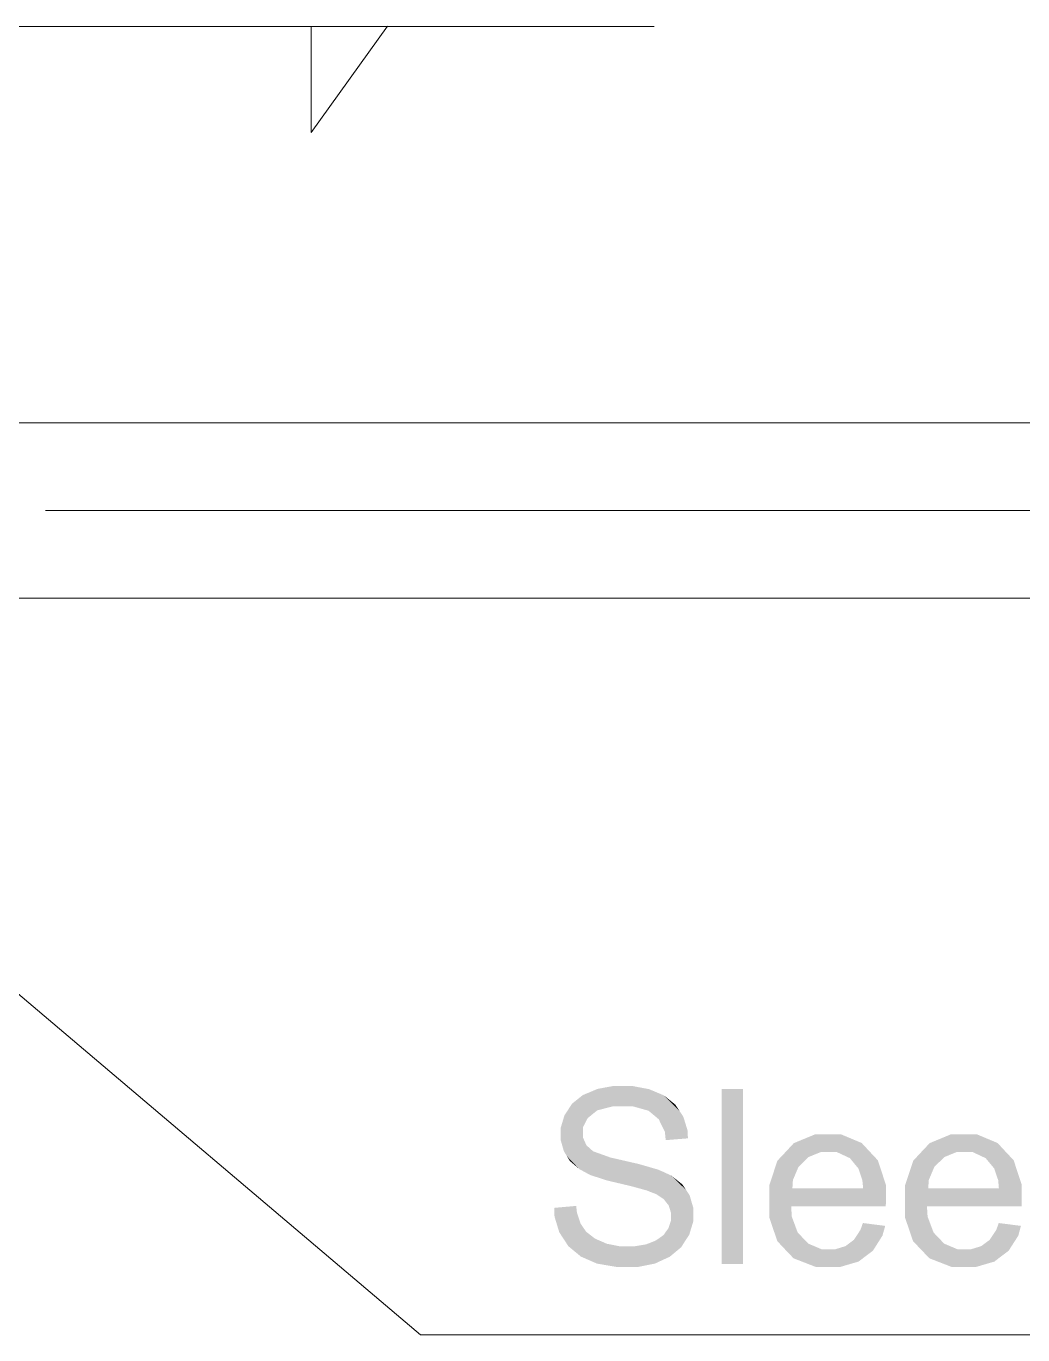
# Model space of a CAD drawing. Header units: millimetres. Extents: x 2 to 579, y 1 to 405.
# Drawn here: x 264.09 to 271.78, y 82.49 to 92.58 of the extents above; entities that cross this region are included whole.
import ezdxf

# ---------------------------------------------------------------- set-up
doc = ezdxf.new("R2010")
doc.units = ezdxf.units.MM
doc.linetypes.add('XKITLINE00', pattern=[0])
doc.layers.add('LinkedObject', color=7, linetype='Continuous', lineweight=0)

# ---------------------------------------------------------------- blocks, each defined once
blk = doc.blocks.new('*A4')
at = {"layer": 'LinkedObject'}
for points in [[(268.493, 84.22), (268.382, 84.338), (268.438, 84.361)], [(268.494, 84.385), (268.611, 84.25), (268.438, 84.361)], [(268.438, 84.361), (268.611, 84.25), (268.493, 84.22)], [(268.618, 84.408), (268.611, 84.25), (268.494, 84.385)], [(268.686, 84.408), (268.611, 84.25), (268.618, 84.408)], [(268.611, 84.25), (268.686, 84.408), (268.692, 84.25)], [(268.686, 84.408), (268.77, 84.25), (268.692, 84.25)], [(268.893, 84.383), (268.686, 84.408), (268.761, 84.408)], [(268.95, 84.359), (268.686, 84.408), (268.893, 84.383)], [(268.888, 84.217), (268.686, 84.408), (268.95, 84.359)], [(268.77, 84.25), (268.686, 84.408), (268.888, 84.217)], [(268.95, 84.359), (268.928, 84.184), (268.888, 84.217)], [(269.007, 84.335), (268.928, 84.184), (268.95, 84.359)], [(269.618, 84.385), (269.452, 83.035), (269.452, 84.385)], [(269.618, 83.035), (269.452, 83.035), (269.618, 84.385)], [(268.298, 84.271), (268.456, 84.19), (268.269, 84.226)], [(268.382, 84.338), (268.456, 84.19), (268.298, 84.271)], [(268.456, 84.19), (268.382, 84.338), (268.493, 84.22)], [(268.928, 84.184), (269.007, 84.335), (268.967, 84.151)], [(268.967, 84.151), (269.007, 84.335), (269.126, 84.217)], [(269.126, 84.217), (269.007, 84.335), (269.095, 84.264)], [(268.269, 84.226), (268.211, 84.035), (268.24, 84.182)], [(268.419, 84.16), (268.211, 84.035), (268.269, 84.226)], [(268.24, 84.182), (268.211, 84.035), (268.211, 84.086)], [(268.382, 84.089), (268.211, 84.035), (268.419, 84.16)], [(268.269, 84.226), (268.456, 84.19), (268.419, 84.16)], [(269.126, 84.217), (269.014, 84.055), (268.967, 84.151)], [(269.157, 84.17), (269.014, 84.055), (269.126, 84.217)], [(269.19, 84.063), (269.014, 84.055), (269.157, 84.17)], [(268.211, 84.035), (268.382, 84.089), (268.382, 84.047)], [(269.192, 84.004), (269.014, 84.055), (269.19, 84.063)], [(269.014, 84.055), (269.192, 84.004), (269.021, 83.99)], [(268.382, 84.011), (268.211, 84.035), (268.382, 84.047)], [(268.211, 84.035), (268.382, 84.011), (268.211, 83.989)], [(268.211, 83.989), (268.382, 84.011), (268.235, 83.905)], [(268.235, 83.905), (268.382, 84.011), (268.258, 83.867)], [(268.258, 83.867), (268.382, 84.011), (268.409, 83.951)], [(270.174, 84.035), (269.946, 83.899), (270.009, 83.967)], [(270.275, 84.035), (269.946, 83.899), (270.174, 84.035)], [(270.219, 83.899), (269.946, 83.899), (270.275, 84.035)], [(270.219, 83.899), (270.275, 84.035), (270.276, 83.899)], [(270.275, 84.035), (270.339, 83.899), (270.276, 83.899)], [(270.533, 83.968), (270.275, 84.035), (270.373, 84.035)], [(270.595, 83.901), (270.275, 84.035), (270.533, 83.968)], [(270.442, 83.851), (270.275, 84.035), (270.595, 83.901)], [(270.339, 83.899), (270.275, 84.035), (270.442, 83.851)], [(271.221, 84.035), (270.993, 83.899), (271.057, 83.967)], [(271.323, 84.035), (270.993, 83.899), (271.221, 84.035)], [(271.267, 83.899), (270.993, 83.899), (271.323, 84.035)], [(271.267, 83.899), (271.323, 84.035), (271.324, 83.899)], [(271.323, 84.035), (271.387, 83.899), (271.324, 83.899)], [(271.581, 83.968), (271.323, 84.035), (271.421, 84.035)], [(271.643, 83.901), (271.323, 84.035), (271.581, 83.968)], [(271.489, 83.851), (271.323, 84.035), (271.643, 83.901)], [(271.387, 83.899), (271.323, 84.035), (271.489, 83.851)], [(268.409, 83.951), (268.354, 83.767), (268.258, 83.867)], [(268.258, 83.867), (268.354, 83.767), (268.282, 83.829)], [(268.435, 83.927), (268.354, 83.767), (268.409, 83.951)], [(268.354, 83.767), (268.435, 83.927), (268.402, 83.741)], [(268.402, 83.741), (268.435, 83.927), (268.461, 83.904)], [(268.402, 83.741), (268.461, 83.904), (268.439, 83.721)], [(268.439, 83.721), (268.461, 83.904), (268.569, 83.679)], [(268.569, 83.679), (268.461, 83.904), (268.595, 83.856)], [(268.569, 83.679), (268.595, 83.856), (268.662, 83.657)], [(268.662, 83.657), (268.595, 83.856), (268.704, 83.831)], [(269.946, 83.899), (269.819, 83.639), (269.882, 83.831)], [(270.045, 83.784), (269.819, 83.639), (269.946, 83.899)], [(269.946, 83.899), (270.084, 83.822), (270.045, 83.784)], [(270.084, 83.822), (269.946, 83.899), (270.123, 83.86)], [(270.123, 83.86), (269.946, 83.899), (270.219, 83.899)], [(270.442, 83.851), (270.595, 83.901), (270.481, 83.803)], [(270.595, 83.901), (270.507, 83.772), (270.481, 83.803)], [(270.507, 83.772), (270.595, 83.901), (270.538, 83.68)], [(270.538, 83.68), (270.595, 83.901), (270.719, 83.647)], [(270.719, 83.647), (270.595, 83.901), (270.657, 83.835)], [(270.993, 83.899), (270.866, 83.639), (270.93, 83.831)], [(271.093, 83.784), (270.866, 83.639), (270.993, 83.899)], [(270.993, 83.899), (271.132, 83.822), (271.093, 83.784)], [(271.132, 83.822), (270.993, 83.899), (271.171, 83.86)], [(271.171, 83.86), (270.993, 83.899), (271.267, 83.899)], [(271.489, 83.851), (271.643, 83.901), (271.529, 83.803)], [(271.643, 83.901), (271.555, 83.772), (271.529, 83.803)], [(271.555, 83.772), (271.643, 83.901), (271.586, 83.68)], [(271.586, 83.68), (271.643, 83.901), (271.767, 83.647)], [(271.767, 83.647), (271.643, 83.901), (271.705, 83.835)], [(268.662, 83.657), (268.704, 83.831), (268.755, 83.635)], [(268.755, 83.635), (268.704, 83.831), (268.813, 83.806)], [(268.755, 83.635), (268.813, 83.806), (268.875, 83.602)], [(268.875, 83.602), (268.813, 83.806), (268.902, 83.591)], [(268.902, 83.591), (268.813, 83.806), (268.945, 83.575)], [(268.962, 83.763), (268.945, 83.575), (268.813, 83.806)], [(269.003, 83.745), (268.945, 83.575), (268.962, 83.763)], [(270.002, 83.682), (269.819, 83.639), (270.045, 83.784)], [(271.05, 83.682), (270.866, 83.639), (271.093, 83.784)], [(268.945, 83.575), (269.003, 83.745), (269.006, 83.535)], [(269.006, 83.535), (269.003, 83.745), (269.062, 83.718)], [(269.006, 83.535), (269.062, 83.718), (269.024, 83.511)], [(269.024, 83.511), (269.062, 83.718), (269.043, 83.488)], [(269.062, 83.718), (269.177, 83.607), (269.043, 83.488)], [(269.177, 83.607), (269.062, 83.718), (269.149, 83.649)], [(269.819, 83.639), (270.002, 83.682), (269.998, 83.618)], [(270.538, 83.68), (270.719, 83.647), (270.544, 83.618)], [(270.866, 83.639), (271.05, 83.682), (271.046, 83.618)], [(271.586, 83.68), (271.767, 83.647), (271.591, 83.618)], [(269.043, 83.488), (269.177, 83.607), (269.061, 83.432)], [(269.061, 83.432), (269.177, 83.607), (269.205, 83.566)], [(269.061, 83.432), (269.205, 83.566), (269.061, 83.401)], [(269.061, 83.401), (269.205, 83.566), (269.061, 83.369)], [(269.205, 83.566), (269.233, 83.416), (269.061, 83.369)], [(269.233, 83.416), (269.205, 83.566), (269.233, 83.47)], [(269.998, 83.618), (269.819, 83.516), (269.819, 83.639)], [(269.998, 83.618), (270.719, 83.526), (269.819, 83.516)], [(270.544, 83.618), (270.719, 83.526), (269.998, 83.618)], [(270.719, 83.526), (270.544, 83.618), (270.719, 83.647)], [(271.046, 83.618), (270.866, 83.516), (270.866, 83.639)], [(271.046, 83.618), (271.767, 83.526), (270.866, 83.516)], [(271.591, 83.618), (271.767, 83.526), (271.046, 83.618)], [(271.767, 83.526), (271.591, 83.618), (271.767, 83.647)], [(268.336, 83.432), (268.161, 83.468), (268.33, 83.483)], [(268.161, 83.468), (268.235, 83.226), (268.163, 83.4)], [(268.336, 83.432), (268.235, 83.226), (268.161, 83.468)], [(270.719, 83.518), (269.819, 83.516), (270.719, 83.526)], [(270.719, 83.496), (269.819, 83.516), (270.719, 83.518)], [(269.819, 83.516), (269.944, 83.145), (269.819, 83.396)], [(269.993, 83.401), (269.944, 83.145), (269.819, 83.516)], [(269.993, 83.401), (269.819, 83.516), (269.989, 83.481)], [(270.718, 83.481), (269.819, 83.516), (270.719, 83.496)], [(269.989, 83.481), (269.819, 83.516), (270.718, 83.481)], [(271.767, 83.518), (270.866, 83.516), (271.767, 83.526)], [(271.766, 83.496), (270.866, 83.516), (271.767, 83.518)], [(270.866, 83.516), (270.992, 83.145), (270.866, 83.396)], [(271.041, 83.401), (270.992, 83.145), (270.866, 83.516)], [(271.041, 83.401), (270.866, 83.516), (271.036, 83.481)], [(271.766, 83.481), (270.866, 83.516), (271.766, 83.496)], [(271.036, 83.481), (270.866, 83.516), (271.766, 83.481)], [(268.163, 83.4), (268.235, 83.226), (268.2, 83.279)], [(268.363, 83.349), (268.235, 83.226), (268.336, 83.432)], [(268.235, 83.226), (268.363, 83.349), (268.27, 83.172)], [(268.27, 83.172), (268.363, 83.349), (268.367, 83.092)], [(268.385, 83.316), (268.367, 83.092), (268.363, 83.349)], [(269.042, 83.311), (269.233, 83.416), (269.202, 83.26)], [(269.061, 83.369), (269.233, 83.416), (269.042, 83.311)], [(269.202, 83.26), (269.233, 83.416), (269.233, 83.362)], [(269.819, 83.396), (269.944, 83.145), (269.882, 83.211)], [(270.039, 83.278), (269.944, 83.145), (269.993, 83.401)], [(270.714, 83.329), (270.523, 83.298), (270.542, 83.351)], [(270.866, 83.396), (270.992, 83.145), (270.929, 83.211)], [(271.087, 83.278), (270.992, 83.145), (271.041, 83.401)], [(271.761, 83.329), (271.571, 83.298), (271.59, 83.351)], [(268.407, 83.284), (268.367, 83.092), (268.385, 83.316)], [(268.407, 83.284), (268.429, 83.065), (268.367, 83.092)], [(268.475, 83.231), (268.429, 83.065), (268.407, 83.284)], [(269.004, 83.258), (269.171, 83.213), (268.946, 83.217)], [(269.023, 83.285), (269.202, 83.26), (269.004, 83.258)], [(269.171, 83.213), (269.004, 83.258), (269.202, 83.26)], [(269.042, 83.311), (269.202, 83.26), (269.023, 83.285)], [(269.944, 83.145), (270.039, 83.278), (270.007, 83.079)], [(270.08, 83.235), (270.007, 83.079), (270.039, 83.278)], [(270.472, 83.221), (270.714, 83.329), (270.619, 83.137)], [(270.523, 83.298), (270.714, 83.329), (270.472, 83.221)], [(270.619, 83.137), (270.714, 83.329), (270.693, 83.254)], [(270.992, 83.145), (271.087, 83.278), (271.055, 83.079)], [(271.128, 83.235), (271.055, 83.079), (271.087, 83.278)], [(271.52, 83.221), (271.761, 83.329), (271.666, 83.137)], [(271.571, 83.298), (271.761, 83.329), (271.52, 83.221)], [(271.666, 83.137), (271.761, 83.329), (271.741, 83.254)], [(268.429, 83.065), (268.475, 83.231), (268.491, 83.038)], [(268.521, 83.211), (268.491, 83.038), (268.475, 83.231)], [(268.567, 83.191), (268.491, 83.038), (268.521, 83.211)], [(268.567, 83.191), (268.644, 83.012), (268.491, 83.038)], [(268.67, 83.171), (268.644, 83.012), (268.567, 83.191)], [(268.67, 83.171), (268.735, 83.012), (268.644, 83.012)], [(268.727, 83.171), (268.735, 83.012), (268.67, 83.171)], [(268.727, 83.171), (268.807, 83.012), (268.735, 83.012)], [(268.778, 83.171), (268.807, 83.012), (268.727, 83.171)], [(268.868, 83.186), (268.995, 83.065), (268.778, 83.171)], [(268.778, 83.171), (268.995, 83.065), (268.807, 83.012)], [(268.907, 83.201), (269.141, 83.165), (268.868, 83.186)], [(269.052, 83.091), (268.868, 83.186), (269.141, 83.165)], [(268.995, 83.065), (268.868, 83.186), (269.052, 83.091)], [(268.946, 83.217), (269.141, 83.165), (268.907, 83.201)], [(268.946, 83.217), (269.171, 83.213), (269.141, 83.165)], [(270.121, 83.192), (270.007, 83.079), (270.08, 83.235)], [(270.121, 83.192), (270.284, 83.013), (270.007, 83.079)], [(270.223, 83.149), (270.284, 83.013), (270.121, 83.192)], [(270.284, 83.149), (270.284, 83.013), (270.223, 83.149)], [(270.33, 83.149), (270.564, 83.096), (270.284, 83.013)], [(270.33, 83.149), (270.284, 83.013), (270.284, 83.149)], [(270.408, 83.173), (270.564, 83.096), (270.33, 83.149)], [(270.44, 83.197), (270.619, 83.137), (270.408, 83.173)], [(270.564, 83.096), (270.408, 83.173), (270.619, 83.137)], [(270.472, 83.221), (270.619, 83.137), (270.44, 83.197)], [(271.169, 83.192), (271.055, 83.079), (271.128, 83.235)], [(271.169, 83.192), (271.332, 83.013), (271.055, 83.079)], [(271.271, 83.149), (271.332, 83.013), (271.169, 83.192)], [(271.332, 83.149), (271.332, 83.013), (271.271, 83.149)], [(271.377, 83.149), (271.611, 83.096), (271.332, 83.013)], [(271.377, 83.149), (271.332, 83.013), (271.332, 83.149)], [(271.455, 83.173), (271.611, 83.096), (271.377, 83.149)], [(271.487, 83.197), (271.666, 83.137), (271.455, 83.173)], [(271.611, 83.096), (271.455, 83.173), (271.666, 83.137)], [(271.52, 83.221), (271.666, 83.137), (271.487, 83.197)], [(268.807, 83.012), (268.995, 83.065), (268.937, 83.038)], [(270.007, 83.079), (270.284, 83.013), (270.177, 83.013)], [(270.284, 83.013), (270.564, 83.096), (270.369, 83.013)], [(270.369, 83.013), (270.564, 83.096), (270.509, 83.054)], [(271.055, 83.079), (271.332, 83.013), (271.225, 83.013)], [(271.332, 83.013), (271.611, 83.096), (271.417, 83.013)], [(271.417, 83.013), (271.611, 83.096), (271.557, 83.054)]]:
    blk.add_hatch(color=7, dxfattribs=at).paths.add_polyline_path(points, flags=17)
at = {"layer": 'LinkedObject', "color": 6, "linetype": 'XKITLINE00', "lineweight": 0}
for p, q in [((263.936, 92.578), (268.931, 92.578)), ((264.235, 88.845), (277.409, 88.845))]:
    blk.add_line(p, q, dxfattribs=at)
at = {"layer": 'LinkedObject', "color": 4, "linetype": 'XKITLINE00', "lineweight": 0}
for q in [(266.875, 92.579), (266.285, 92.579)]:
    blk.add_line((266.285, 91.759), q, dxfattribs=at)
at = {"layer": 'LinkedObject', "color": 7, "linetype": 'XKITLINE00', "lineweight": 0}
for p, q in [((245.942, 89.52), (275.076, 89.52)), ((275.076, 88.17), (245.942, 88.17))]:
    blk.add_line(p, q, dxfattribs=at)
at = {"layer": 'LinkedObject', "color": 1, "linetype": 'XKITLINE00', "lineweight": 0}
for p, q in [((262.024, 86.814), (267.129, 82.489)), ((267.129, 82.489), (277.604, 82.489))]:
    blk.add_line(p, q, dxfattribs=at)

msp = doc.modelspace()

# ---------------------------------------------------------------- block references
at = {"lineweight": 0}
msp.add_blockref('*A4', (0, 0), dxfattribs=at)

doc.saveas('drawing.dxf')
